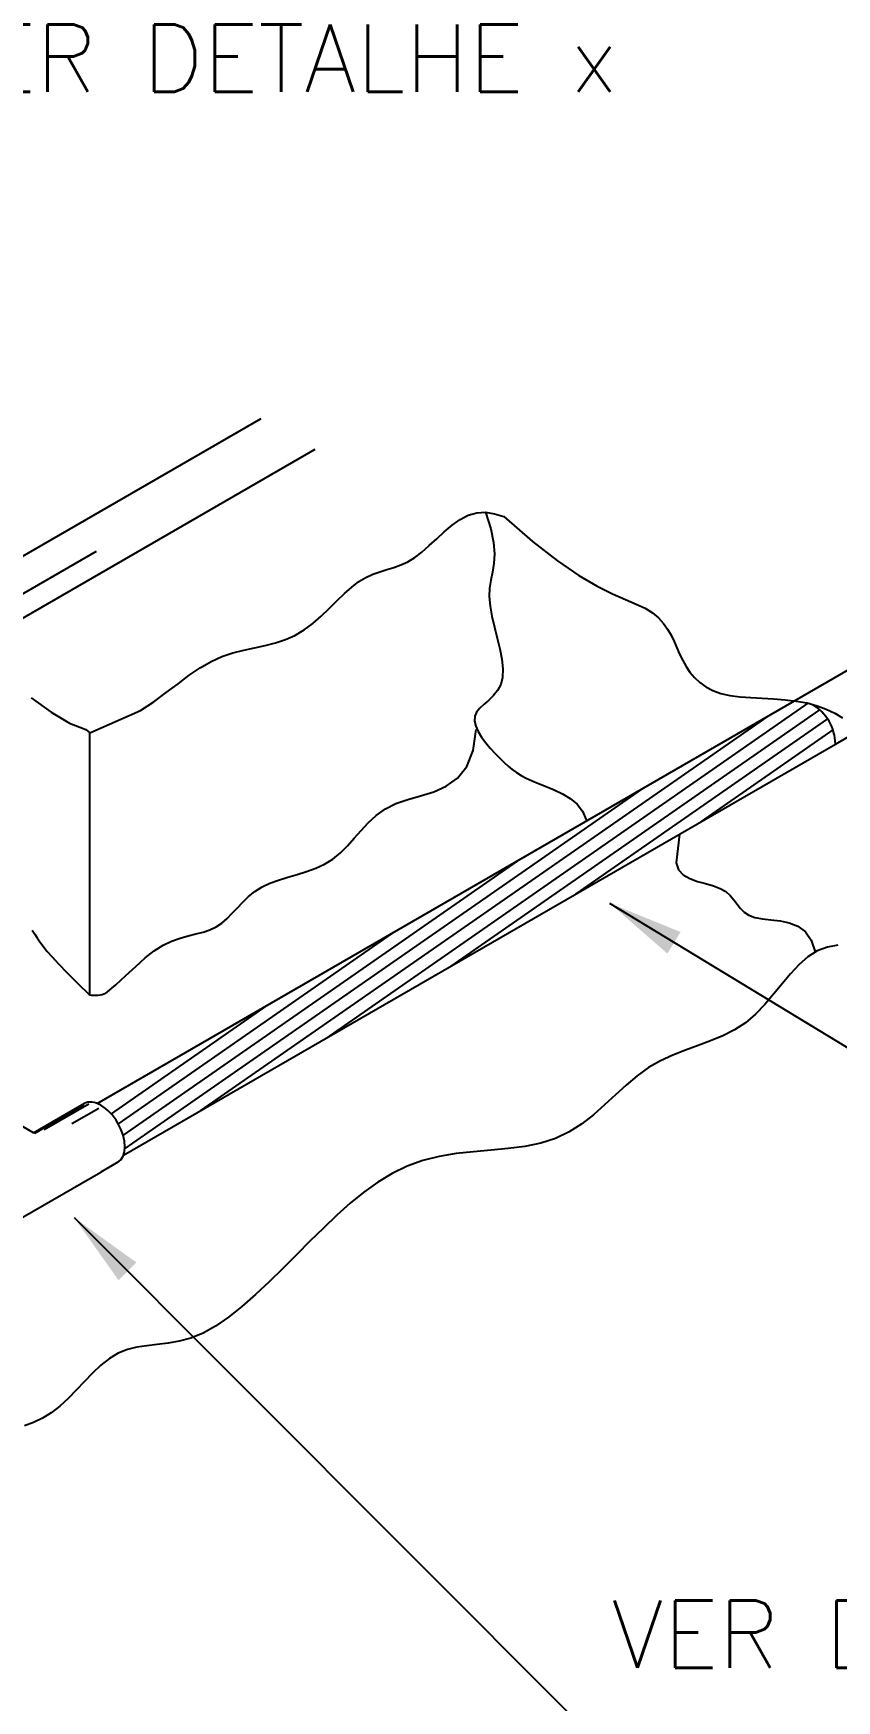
# Model space of a CAD drawing. Header units: millimetres. Extents: x -5284.5 to -5268.1, y -4645.5 to -4626.8.
# Drawn here: x -5274.28 to -5271.893, y -4641.681 to -4636.727 of the extents above; entities that cross this region are included whole.
import ezdxf

# ---------------------------------------------------------------- set-up
doc = ezdxf.new("R2010")
doc.units = ezdxf.units.MM
doc.header["$LTSCALE"] = 10
doc.linetypes.add('DASHEDX2', pattern=[1.5, 1, -0.5])
doc.layers.add('Termotécnica', color=7, linetype='Continuous')
doc.styles.add('r80', font='romans.shx')

msp = doc.modelspace()

# ---------------------------------------------------------------- linework, layer by layer
at = {"layer": 'Termotécnica', "color": 1}
for p, q in [((-5274.6424, -4638.4711), (-5273.603, -4637.8711)), ((-5274.4742, -4638.5581), (-5273.4422, -4637.9623)), ((-5274.5327, -4638.52), (-5274.0921, -4638.2657)), ((-5271.9785, -4638.7173), (-5273.4114, -4639.7133)), ((-5271.9435, -4638.7368), (-5273.0396, -4639.4986)), ((-5272.0988, -4638.7571), (-5273.7833, -4639.928)), ((-5271.9198, -4638.764), (-5272.6677, -4639.2839)), ((-5271.9038, -4638.7967), (-5272.2958, -4639.0692)), ((-5272.4706, -4638.9718), (-5274.0082, -4640.0405)), ((-5272.8425, -4639.1865), (-5274.0137, -4640.0006)), ((-5273.2144, -4639.4012), (-5274.0279, -4639.9667)), ((-5273.5862, -4639.6159), (-5274.0492, -4639.9376))]:
    msp.add_line(p, q, dxfattribs=at)
at = {"layer": 'Termotécnica', "color": 1, "linetype": 'DASHEDX2'}
for p, q in [((-5272.0178, -4638.7103), (-5270.9325, -4638.0837)), ((-5271.8965, -4638.8387), (-5270.7983, -4638.2046))]:
    msp.add_line(p, q, dxfattribs=at)
at = {"layer": 'Termotécnica', "color": 2}
for p, q in [((-5272.9625, -4638.1513), (-5272.9365, -4638.15)), ((-5272.9365, -4638.15), (-5272.9206, -4638.1991)), ((-5272.9365, -4638.15), (-5272.9096, -4638.1543)), ((-5273.059, -4638.2081), (-5273.0359, -4638.1886)), ((-5273.0359, -4638.1886), (-5273.0121, -4638.1718)), ((-5273.0121, -4638.1718), (-5272.9877, -4638.1589)), ((-5272.9877, -4638.1589), (-5272.9625, -4638.1513)), ((-5272.9206, -4638.1991), (-5272.9122, -4638.2398)), ((-5272.9096, -4638.1543), (-5272.8817, -4638.1629)), ((-5273.1252, -4638.2685), (-5273.1036, -4638.2493)), ((-5273.1036, -4638.2493), (-5273.0815, -4638.2287)), ((-5273.0815, -4638.2287), (-5273.059, -4638.2081)), ((-5272.9122, -4638.2398), (-5272.9096, -4638.2736)), ((-5273.1884, -4638.3067), (-5273.1676, -4638.2973)), ((-5273.1676, -4638.2973), (-5273.1465, -4638.2848)), ((-5273.1465, -4638.2848), (-5273.1252, -4638.2685)), ((-5272.9096, -4638.2736), (-5272.9112, -4638.3024)), ((-5273.3127, -4638.356), (-5273.2917, -4638.3434)), ((-5273.2917, -4638.3434), (-5273.2709, -4638.334)), ((-5273.2709, -4638.334), (-5273.2502, -4638.3267)), ((-5273.2502, -4638.3267), (-5273.2296, -4638.3204)), ((-5273.2296, -4638.3204), (-5273.209, -4638.3141)), ((-5273.209, -4638.3141), (-5273.1884, -4638.3067)), ((-5272.9153, -4638.3278), (-5272.9202, -4638.3515)), ((-5272.9112, -4638.3024), (-5272.9153, -4638.3278)), ((-5273.3781, -4638.4134), (-5273.3558, -4638.3918)), ((-5273.3558, -4638.3918), (-5273.3341, -4638.3723)), ((-5273.3341, -4638.3723), (-5273.3127, -4638.356)), ((-5272.9241, -4638.3751), (-5272.9254, -4638.4004)), ((-5272.9202, -4638.3515), (-5272.9241, -4638.3751)), ((-5273.4249, -4638.4586), (-5273.401, -4638.436)), ((-5273.401, -4638.436), (-5273.3781, -4638.4134)), ((-5272.9254, -4638.4004), (-5272.9229, -4638.4286)), ((-5272.9229, -4638.4286), (-5272.9173, -4638.4592)), ((-5273.4755, -4638.4997), (-5273.4496, -4638.4802)), ((-5273.4496, -4638.4802), (-5273.4249, -4638.4586)), ((-5272.9173, -4638.4592), (-5272.9098, -4638.4913)), ((-5272.9098, -4638.4913), (-5272.9015, -4638.5239)), ((-5273.6229, -4638.5524), (-5273.5915, -4638.5457)), ((-5273.5915, -4638.5457), (-5273.5609, -4638.5381)), ((-5273.5609, -4638.5381), (-5273.5312, -4638.5286)), ((-5273.5312, -4638.5286), (-5273.5027, -4638.5161)), ((-5273.5027, -4638.5161), (-5273.4755, -4638.4997)), ((-5272.9015, -4638.5239), (-5272.8937, -4638.556)), ((-5273.7842, -4638.612), (-5273.752, -4638.5932)), ((-5273.752, -4638.5932), (-5273.7196, -4638.5787)), ((-5273.7196, -4638.5787), (-5273.6872, -4638.5678)), ((-5273.6872, -4638.5678), (-5273.6549, -4638.5594)), ((-5273.6549, -4638.5594), (-5273.6229, -4638.5524)), ((-5272.8937, -4638.556), (-5272.8877, -4638.5868)), ((-5272.8877, -4638.5868), (-5272.8845, -4638.6154)), ((-5273.8502, -4638.6596), (-5273.8168, -4638.6345)), ((-5273.8168, -4638.6345), (-5273.7842, -4638.612)), ((-5272.8854, -4638.6406), (-5272.8911, -4638.662)), ((-5272.8845, -4638.6154), (-5272.8854, -4638.6406)), ((-5273.9222, -4638.7129), (-5273.8852, -4638.686)), ((-5273.8852, -4638.686), (-5273.8502, -4638.6596)), ((-5272.9132, -4638.6952), (-5272.9269, -4638.7085)), ((-5272.9009, -4638.68), (-5272.9132, -4638.6952)), ((-5272.8911, -4638.662), (-5272.9009, -4638.68)), ((-5274.2866, -4638.7016), (-5274.2273, -4638.744)), ((-5274.2273, -4638.744), (-5274.1724, -4638.7766)), ((-5274.1127, -4638.8053), (-5273.9619, -4638.7389)), ((-5273.9619, -4638.7389), (-5273.9222, -4638.7129)), ((-5272.9627, -4638.7437), (-5272.9685, -4638.7563)), ((-5272.953, -4638.732), (-5272.9627, -4638.7437)), ((-5272.9406, -4638.7205), (-5272.953, -4638.732)), ((-5272.9269, -4638.7085), (-5272.9406, -4638.7205)), ((-5274.1724, -4638.7766), (-5274.1238, -4638.7952)), ((-5272.9685, -4638.7563), (-5272.9693, -4638.7704)), ((-5272.9693, -4638.7704), (-5272.9656, -4638.7858)), ((-5272.9656, -4638.7858), (-5272.9583, -4638.8019)), ((-5274.1238, -4638.7952), (-5274.1127, -4638.8053)), ((-5274.1127, -4639.5861), (-5274.1127, -4638.8053)), ((-5272.973, -4638.8584), (-5272.9644, -4638.7952)), ((-5272.9583, -4638.8019), (-5272.9481, -4638.8186)), ((-5272.9481, -4638.8186), (-5272.9357, -4638.8352)), ((-5272.9357, -4638.8352), (-5272.9221, -4638.8514)), ((-5272.9921, -4638.9056), (-5272.973, -4638.8584)), ((-5272.9221, -4638.8514), (-5272.908, -4638.8667)), ((-5272.908, -4638.8667), (-5272.8943, -4638.8808)), ((-5272.8943, -4638.8808), (-5272.8814, -4638.8934)), ((-5272.8814, -4638.8934), (-5272.8691, -4638.9045)), ((-5273.0529, -4638.9637), (-5273.0195, -4638.9397)), ((-5273.0195, -4638.9397), (-5272.9921, -4638.9056)), ((-5272.8691, -4638.9045), (-5272.8569, -4638.9145)), ((-5272.8569, -4638.9145), (-5272.8442, -4638.9236)), ((-5272.8442, -4638.9236), (-5272.8305, -4638.9321)), ((-5272.8305, -4638.9321), (-5272.8154, -4638.9403)), ((-5272.8154, -4638.9403), (-5272.7982, -4638.9483)), ((-5273.1674, -4639.0035), (-5273.1291, -4638.9927)), ((-5273.1291, -4638.9927), (-5273.0902, -4638.9804)), ((-5273.0902, -4638.9804), (-5273.0529, -4638.9637)), ((-5272.7982, -4638.9483), (-5272.7785, -4638.9564)), ((-5272.7785, -4638.9564), (-5272.7561, -4638.9651)), ((-5272.7561, -4638.9651), (-5272.732, -4638.9749)), ((-5272.732, -4638.9749), (-5272.7077, -4638.9864)), ((-5272.7077, -4638.9864), (-5272.6847, -4639.0004)), ((-5273.2609, -4639.0509), (-5273.234, -4639.0316)), ((-5273.234, -4639.0316), (-5273.2029, -4639.0158)), ((-5273.2029, -4639.0158), (-5273.1674, -4639.0035)), ((-5272.6847, -4639.0004), (-5272.6642, -4639.0175)), ((-5272.6642, -4639.0175), (-5272.6479, -4639.0384)), ((-5272.6479, -4639.0384), (-5272.637, -4639.0638)), ((-5273.3064, -4639.0953), (-5273.2848, -4639.0724)), ((-5273.2848, -4639.0724), (-5273.2609, -4639.0509)), ((-5272.637, -4639.0638), (-5272.6366, -4639.0676)), ((-5273.3676, -4639.162), (-5273.3469, -4639.1411)), ((-5273.3469, -4639.1411), (-5273.3268, -4639.1185)), ((-5273.3268, -4639.1185), (-5273.3064, -4639.0953)), ((-5272.3603, -4639.1065), (-5272.3701, -4639.1921)), ((-5273.4144, -4639.1953), (-5273.3899, -4639.1803)), ((-5273.3899, -4639.1803), (-5273.3676, -4639.162)), ((-5273.5514, -4639.2429), (-5273.5243, -4639.2345)), ((-5273.5243, -4639.2345), (-5273.4964, -4639.2263)), ((-5273.4964, -4639.2263), (-5273.4683, -4639.2176)), ((-5273.4683, -4639.2176), (-5273.4408, -4639.2075)), ((-5273.4408, -4639.2075), (-5273.4144, -4639.1953)), ((-5272.3701, -4639.1921), (-5272.3631, -4639.2126)), ((-5272.3631, -4639.2126), (-5272.3488, -4639.2276)), ((-5272.3488, -4639.2276), (-5272.3294, -4639.2385)), ((-5272.3294, -4639.2385), (-5272.3066, -4639.2467)), ((-5273.6403, -4639.2919), (-5273.6216, -4639.2767)), ((-5273.6216, -4639.2767), (-5273.6006, -4639.2634)), ((-5273.6006, -4639.2634), (-5273.5771, -4639.2523)), ((-5273.5771, -4639.2523), (-5273.5514, -4639.2429)), ((-5272.3066, -4639.2467), (-5272.2826, -4639.2533)), ((-5272.2826, -4639.2533), (-5272.2593, -4639.2599)), ((-5272.2593, -4639.2599), (-5272.2386, -4639.2675)), ((-5272.2386, -4639.2675), (-5272.2221, -4639.2773)), ((-5272.2221, -4639.2773), (-5272.209, -4639.2889)), ((-5272.209, -4639.2889), (-5272.1982, -4639.3015)), ((-5273.6888, -4639.3413), (-5273.6734, -4639.3249)), ((-5273.6734, -4639.3249), (-5273.6574, -4639.3082)), ((-5273.6574, -4639.3082), (-5273.6403, -4639.2919)), ((-5272.568, -4639.3112), (-5271.4303, -4640.0031)), ((-5272.1982, -4639.3015), (-5272.1885, -4639.3144)), ((-5272.1885, -4639.3144), (-5272.1786, -4639.3269)), ((-5272.1786, -4639.3269), (-5272.1673, -4639.3382)), ((-5272.1673, -4639.3382), (-5272.1534, -4639.3476)), ((-5273.7558, -4639.3906), (-5273.7372, -4639.382)), ((-5273.7372, -4639.382), (-5273.7201, -4639.3706)), ((-5273.7201, -4639.3706), (-5273.7041, -4639.3568)), ((-5273.7041, -4639.3568), (-5273.6888, -4639.3413)), ((-5272.1534, -4639.3476), (-5272.1358, -4639.3545)), ((-5272.1358, -4639.3545), (-5272.1137, -4639.3584)), ((-5272.1137, -4639.3584), (-5272.0883, -4639.361)), ((-5272.0883, -4639.361), (-5272.0611, -4639.3641)), ((-5272.0611, -4639.3641), (-5272.0339, -4639.3697)), ((-5272.0339, -4639.3697), (-5272.0082, -4639.3798)), ((-5272.0082, -4639.3798), (-5271.9857, -4639.3963)), ((-5273.9212, -4639.4532), (-5273.8948, -4639.4367)), ((-5273.8948, -4639.4367), (-5273.8691, -4639.4245)), ((-5273.8691, -4639.4245), (-5273.8442, -4639.4155)), ((-5273.8442, -4639.4155), (-5273.8203, -4639.4087)), ((-5273.8203, -4639.4087), (-5273.7975, -4639.4029)), ((-5273.7975, -4639.4029), (-5273.7759, -4639.3973)), ((-5273.7759, -4639.3973), (-5273.7558, -4639.3906)), ((-5271.9857, -4639.3963), (-5271.9681, -4639.4211)), ((-5271.9681, -4639.4211), (-5271.9568, -4639.4563)), ((-5271.8891, -4639.4359), (-5271.9205, -4639.4419)), ((-5273.976, -4639.4994), (-5273.9482, -4639.4744)), ((-5273.9482, -4639.4744), (-5273.9212, -4639.4532)), ((-5271.9784, -4639.4708), (-5272.0047, -4639.494)), ((-5271.9505, -4639.4532), (-5271.9784, -4639.4708)), ((-5271.9205, -4639.4419), (-5271.9505, -4639.4532)), ((-5274.0347, -4639.554), (-5274.0048, -4639.5264)), ((-5274.0048, -4639.5264), (-5273.976, -4639.4994)), ((-5272.0301, -4639.5212), (-5272.0551, -4639.551)), ((-5272.0047, -4639.494), (-5272.0301, -4639.5212)), ((-5274.066, -4639.5804), (-5274.0347, -4639.554)), ((-5272.0804, -4639.5819), (-5272.1065, -4639.6125)), ((-5272.0551, -4639.551), (-5272.0804, -4639.5819)), ((-5272.1065, -4639.6125), (-5272.1343, -4639.6412)), ((-5272.1641, -4639.6667), (-5272.1966, -4639.6878)), ((-5272.1343, -4639.6412), (-5272.1641, -4639.6667)), ((-5272.3048, -4639.7345), (-5272.3424, -4639.7482)), ((-5272.2675, -4639.7206), (-5272.3048, -4639.7345)), ((-5272.2313, -4639.7054), (-5272.2675, -4639.7206)), ((-5272.1966, -4639.6878), (-5272.2313, -4639.7054)), ((-5272.4167, -4639.7799), (-5272.452, -4639.8001)), ((-5272.3799, -4639.763), (-5272.4167, -4639.7799)), ((-5272.3424, -4639.7482), (-5272.3799, -4639.763)), ((-5272.4857, -4639.8244), (-5272.5181, -4639.8518)), ((-5272.452, -4639.8001), (-5272.4857, -4639.8244)), ((-5272.5501, -4639.8811), (-5272.5823, -4639.9109)), ((-5272.5181, -4639.8518), (-5272.5501, -4639.8811)), ((-5272.5823, -4639.9109), (-5272.6154, -4639.9401)), ((-5272.6503, -4639.9673), (-5272.6876, -4639.9913)), ((-5272.6154, -4639.9401), (-5272.6503, -4639.9673)), ((-5272.7722, -4640.0246), (-5272.8194, -4640.0342)), ((-5272.7281, -4640.0107), (-5272.7722, -4640.0246)), ((-5272.6876, -4639.9913), (-5272.7281, -4640.0107)), ((-5273.1228, -4640.0759), (-5273.1695, -4640.0929)), ((-5273.0738, -4640.0638), (-5273.1228, -4640.0759)), ((-5273.0231, -4640.0557), (-5273.0738, -4640.0638)), ((-5272.9716, -4640.05), (-5273.0231, -4640.0557)), ((-5272.9199, -4640.0455), (-5272.9716, -4640.05)), ((-5272.8689, -4640.0407), (-5272.9199, -4640.0455)), ((-5272.8194, -4640.0342), (-5272.8689, -4640.0407)), ((-5273.214, -4640.1147), (-5273.2568, -4640.1407)), ((-5273.1695, -4640.0929), (-5273.214, -4640.1147)), ((-5273.2983, -4640.1704), (-5273.3388, -4640.2033)), ((-5273.2568, -4640.1407), (-5273.2983, -4640.1704)), ((-5273.3388, -4640.2033), (-5273.3786, -4640.2389)), ((-5274.1587, -4640.2459), (-5272.6641, -4641.7434)), ((-5273.4183, -4640.2767), (-5273.4582, -4640.3161)), ((-5273.3786, -4640.2389), (-5273.4183, -4640.2767)), ((-5273.4582, -4640.3161), (-5273.4985, -4640.3565)), ((-5273.4985, -4640.3565), (-5273.5391, -4640.3971)), ((-5273.5391, -4640.3971), (-5273.5798, -4640.4368)), ((-5273.6203, -4640.4747), (-5273.6604, -4640.5099)), ((-5273.5798, -4640.4368), (-5273.6203, -4640.4747)), ((-5273.6604, -4640.5099), (-5273.6998, -4640.5413)), ((-5273.7384, -4640.5679), (-5273.7757, -4640.5889)), ((-5273.6998, -4640.5413), (-5273.7384, -4640.5679)), ((-5273.9427, -4640.6263), (-5273.9723, -4640.6306)), ((-5273.9119, -4640.623), (-5273.9427, -4640.6263)), ((-5273.8798, -4640.6191), (-5273.9119, -4640.623)), ((-5273.8465, -4640.6132), (-5273.8798, -4640.6191)), ((-5273.8118, -4640.6036), (-5273.8465, -4640.6132)), ((-5273.7757, -4640.5889), (-5273.8118, -4640.6036)), ((-5274.0542, -4640.6641), (-5274.0795, -4640.6844)), ((-5274.028, -4640.6482), (-5274.0542, -4640.6641)), ((-5274.0008, -4640.6374), (-5274.028, -4640.6482)), ((-5273.9723, -4640.6306), (-5274.0008, -4640.6374)), ((-5274.1042, -4640.7076), (-5274.1286, -4640.7327)), ((-5274.0795, -4640.6844), (-5274.1042, -4640.7076)), ((-5274.1527, -4640.7584), (-5274.177, -4640.7833)), ((-5274.1286, -4640.7327), (-5274.1527, -4640.7584)), ((-5274.2269, -4640.8261), (-5274.2529, -4640.8419)), ((-5274.2017, -4640.8063), (-5274.2269, -4640.8261)), ((-5274.177, -4640.7833), (-5274.2017, -4640.8063)), ((-5274.2795, -4640.8542), (-5274.3065, -4640.8642)), ((-5274.2529, -4640.8419), (-5274.2795, -4640.8542))]:
    msp.add_line(p, q, dxfattribs=at)
at = {"layer": 'Termotécnica', "color": 3}
for p, q in [((-5274.0902, -4639.9068), (-5272.0178, -4638.7103)), ((-5274.0121, -4640.0601), (-5271.8965, -4638.8387))]:
    msp.add_line(p, q, dxfattribs=at)
at = {"layer": 'Termotécnica', "color": 3, "linetype": 'Continuous'}
for p, q in [((-5274.28, -4639.994), (-5274.4614, -4639.8893)), ((-5274.28, -4639.994), (-5274.1295, -4639.9071)), ((-5274.1302, -4639.9108), (-5274.2772, -4639.9956)), ((-5274.1153, -4639.9088), (-5274.248, -4639.9855)), ((-5274.1656, -4639.9664), (-5274.0855, -4639.9202)), ((-5274.0289, -4640.0813), (-5274.0792, -4640.1103)), ((-5274.4228, -4640.3087), (-5274.0792, -4640.1103))]:
    msp.add_line(p, q, dxfattribs=at)
at = {"layer": 'Termotécnica', "color": 2}
for points in [[(-5272.8817, -4638.1629), (-5272.7966, -4638.2369), (-5272.7227, -4638.2943), (-5272.6591, -4638.3376), (-5272.6048, -4638.3695), (-5272.5589, -4638.3926), (-5272.5204, -4638.4095), (-5272.4884, -4638.4228), (-5272.4619, -4638.4352), (-5272.4401, -4638.4489), (-5272.4221, -4638.4639), (-5272.4074, -4638.4802), (-5272.3953, -4638.4975), (-5272.3851, -4638.5155), (-5272.3761, -4638.534), (-5272.3678, -4638.5527), (-5272.3594, -4638.5715), (-5272.3504, -4638.5901), (-5272.3402, -4638.6081), (-5272.3287, -4638.6253), (-5272.3154, -4638.6414), (-5272.2999, -4638.656), (-5272.282, -4638.6689), (-5272.2613, -4638.6798), (-5272.2373, -4638.6882), (-5272.2101, -4638.6942), (-5272.18, -4638.6982), (-5272.1478, -4638.7008), (-5272.1143, -4638.7027), (-5272.0801, -4638.7046), (-5272.046, -4638.7071), (-5272.0127, -4638.7109), (-5271.9809, -4638.7166), (-5271.9512, -4638.7248), (-5271.9237, -4638.7351), (-5271.8984, -4638.7473), (-5271.8752, -4638.7608)], [(-5274.2832, -4639.3917), (-5274.2761, -4639.4032), (-5274.2688, -4639.4149), (-5274.2609, -4639.4267), (-5274.2514, -4639.4394), (-5274.2396, -4639.4539), (-5274.2244, -4639.4711), (-5274.205, -4639.4918), (-5274.1806, -4639.5171), (-5274.1501, -4639.5478), (-5274.1127, -4639.5847)], [(-5274.066, -4639.5804), (-5274.0709, -4639.5824), (-5274.076, -4639.584), (-5274.0814, -4639.5851), (-5274.0871, -4639.5859), (-5274.0931, -4639.5862), (-5274.0993, -4639.5861), (-5274.1059, -4639.5856), (-5274.1127, -4639.5847)]]:
    msp.add_lwpolyline(points, dxfattribs=at)
at = {"layer": 'Termotécnica', "color": 3}
msp.add_arc((-5272.0368, -4638.8415), 0.1403, 1.1485, 59.1509, dxfattribs=at)
at = {"layer": 'Termotécnica', "color": 3, "linetype": 'Continuous'}
msp.add_ellipse((-5274.0792, -4639.9942), major_axis=(-0.0503, 0.0871), ratio=0.57735, start_param=3.141593, end_param=6.283185, dxfattribs=at)
at = {"layer": 'Termotécnica', "color": 2}
for points in [[(-5272.568, -4639.3112), (-5272.3959, -4639.4613), (-5272.3566, -4639.3973), (-5272.3574, -4639.3985)], [(-5274.1587, -4640.2459), (-5274.0268, -4640.4322), (-5273.9735, -4640.3794), (-5273.9747, -4640.3803)]]:
    msp.add_solid(points, dxfattribs=at)

# ---------------------------------------------------------------- texts
at = {"layer": 'Termotécnica', "color": 2, "style": 'r80'}
for p in [(-5274.5892, -4636.9005), (-5272.5617, -4641.5833)]:
    msp.add_text('VER DETALHE x', height=0.2, dxfattribs=at).set_placement(p)

doc.saveas('drawing.dxf')
